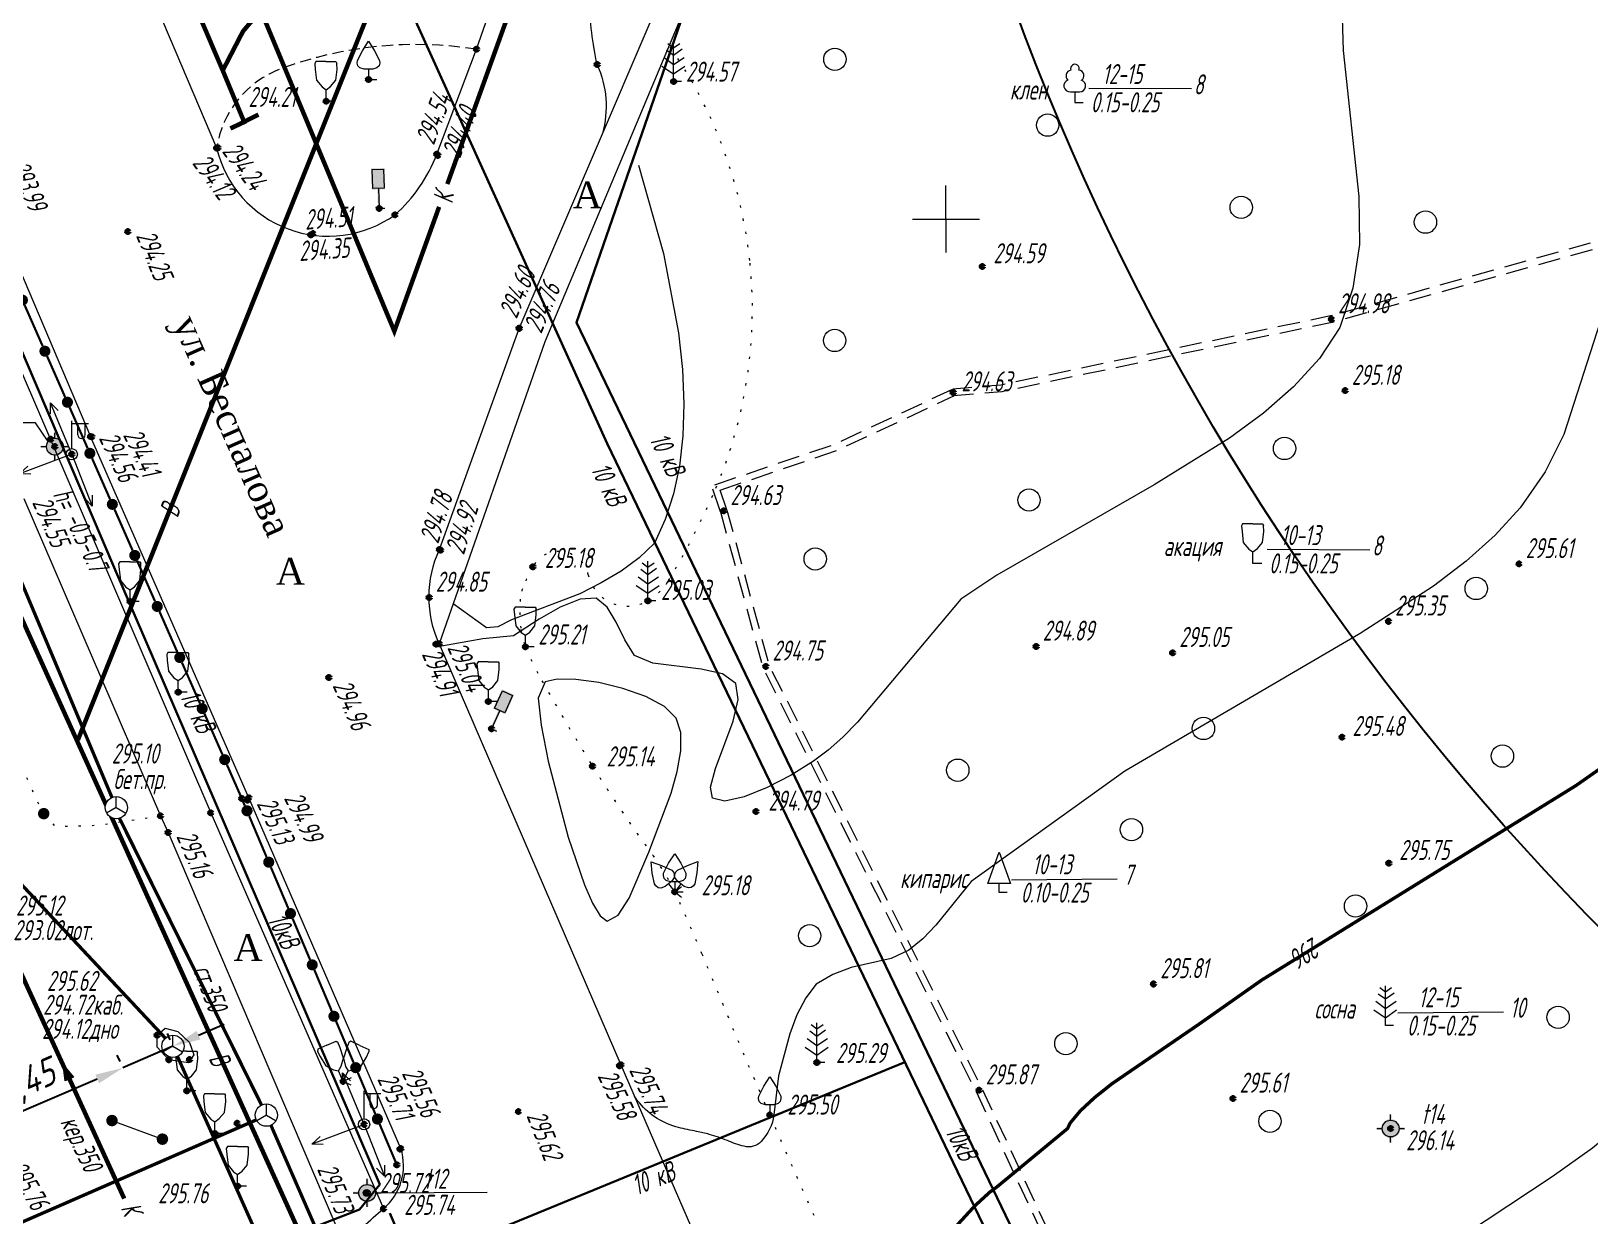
# Model space of a CAD drawing. Header units: metres. Extents: x -857 to 4713, y -766 to 4803.
# Drawn here: x 1849.8 to 1919.6, y 2088 to 2141.1 of the extents above; entities that cross this region are included whole.
import ezdxf

# ---------------------------------------------------------------- set-up
doc = ezdxf.new("R2010")
doc.units = ezdxf.units.M
doc.set_wipeout_variables(frame=1)
for name, pattern in [('71100000a', [1, 0, -1]), ('COMMUN', [6, 5, -1]), ('DASHED', [0.75, 0.5, -0.25]), ('DASHEDX2', [1.5, 1, -0.5])]:
    doc.linetypes.add(name, pattern=pattern)
for name, color, linetype, lineweight, transparency in [('31252100', 7, 'Continuous', 18, 0.65), ('51361960', 7, 'Continuous', 18, 0.65), ('51472300', 7, 'Continuous', 18, 0.65), ('71100000', 7, 'Continuous', 18, 0.65), ('71133100', 7, 'Continuous', 18, 0.65), ('71133200', 7, 'Continuous', 18, 0.65), ('71133300', 7, 'Continuous', 18, 0.65), ('71133600', 7, 'Continuous', 18, 0.65), ('71133800', 7, 'Continuous', 18, 0.65), ('82211000', 7, 'Continuous', 18, 0.65), ('Commun', 7, 'Continuous', 18, 0.65), ('CONTOURS-LABEL', 7, 'Continuous', 18, 0.65), ('ELE_SKLAD', 7, 'Continuous', 18, 0.65), ('GEO_POINTS', 7, 'Continuous', 18, 0.65), ('Grid', 7, 'Continuous', 18, 0.65), ('Otm', 7, 'Continuous', 18, 0.65), ('R_Поверхность5_CNT-MAJ', 7, 'Continuous', 18, 0.65), ('R_Поверхность5_CNT-MIN', 7, 'Continuous', 18, 0.65), ('Sit', 7, 'Continuous', 18, 0.65), ('Text', 7, 'Continuous', 18, 0.65), ('Text_com', 7, 'Continuous', 18, 0.65), ('Us_znak', 7, 'Continuous', 18, 0.65), ('Us_znak_fon', 7, 'Continuous', 18, 0.65)]:
    doc.layers.add(name, color=color, linetype=linetype, lineweight=lineweight, transparency=transparency)
doc.styles.add('eskd', font='ESKD1.shx', dxfattribs={"width": 1.2, "oblique": 15})
doc.styles.get("Standard").update_dxf_attribs({"font": 'GOST_0.TTF', "oblique": 15})
doc.styles.add('style1', font='times.ttf', dxfattribs={"height": 1})
doc.linetypes.add('KABELww_500', pattern='A,0.0001,-0.4,[131,ltypeshp.shx,S=0.4,R=90,X=0.4,Y=-0.4],0.2,[131,ltypeshp.shx,S=0.2,R=90,X=0.4,Y=-0.2],3.6,[131,ltypeshp.shx,S=0.2,R=-90,X=-0.4,Y=0.2],0.2,[131,ltypeshp.shx,S=0.4,R=-90,X=-0.4,Y=0.4],-0.8,4,-0.4', length=9.6001)
doc.linetypes.add('ПОДЗ_ЛИНИИ_СВЯЗИ', pattern='A,4.8,-0.2,[133,ltypeshp.shx,S=0.2,R=0,X=-0.2,Y=0],-0.2,4.8,-2', length=12)
doc.dimstyles.new('ISO-25', dxfattribs={"dimtxt": 2.5, "dimasz": 2.5, "dimexe": 1.25, "dimexo": 0.625, "dimtad": 1, "dimtxsty": 'Standard', "dimcen": 2.5, "dimadec": 0, "dimazin": 0, "dimtfac": 1, "dimtmove": 0, "dimatfit": 3, "dimfxl": 1, "dimarcsym": 0})

# ---------------------------------------------------------------- blocks, each defined once
blk = doc.blocks.new('71133200')
for p, q in [((-0.924145, 3.560442), (-1.024145, 3.360442)), ((-1.024145, 3.360442), (-0.977382, 2.864397)), ((-0.977382, 2.864397), (-0.861899, 1.88241)), ((-0.024145, 3.560442), (-0.924145, 3.560442)), ((-0.024145, 3.560442), (0.875855, 3.560442)), ((0.861899, 1.88241), (0.975974, 2.864397)), ((0.875855, 3.560442), (0.958164, 3.395824)), ((0.975974, 2.864397), (0.958164, 3.395824)), ((-0.861899, 1.88241), (-0.374616, 1.28565)), ((0.401375, 1.321765), (0.861899, 1.88241)), ((-0.374616, 1.28565), (0, 1.039723)), ((0, 1.039723), (0.401375, 1.321765)), ((0, 0), (0, 1.039723)), ((0.8, 0), (0, 0))]:
    blk.add_line(p, q)
at = {"style": 'eskd', "oblique": 14.99997778}
blk.add_attdef('Z', (1.873004, -0.239356), '', height=2, dxfattribs=at)
blk = doc.blocks.new('51472300')
for p, q in [((0, 0.5), (0, 3)), ((0, 2.75), (1.5, 2.75)), ((0.54, 1.74), (0.54, 2.75)), ((1.2, 1.74), (1.2, 2.75))]:
    blk.add_line(p, q)
at = {"color": 7}
for radius in [0.5, 0.05]:
    blk.add_circle((0, 0), radius, dxfattribs=at)
blk.add_arc((0.87, 1.75), 0.331, 182.1567, 357.8433)
at = {"oblique": 15}
blk.add_attdef('Z', (1.02, -1.37), '', height=2, dxfattribs=at)
blk = doc.blocks.new('71133300')
for p, q in [((0, 0.91), (0, 0)), ((0, 0), (0.76, 0))]:
    blk.add_line(p, q)
blk.add_lwpolyline([(0, 0.91), (-0.38, 0.91), (-0.76, 1.03), (-0.95, 1.21), (-1.01, 1.47), (-0.99, 1.69), (-0.54, 2.57), (0, 3.42), (0.54, 2.57), (0.99, 1.69), (1.01, 1.47), (0.95, 1.21), (0.76, 1.03), (0.39, 0.91)], close=True)
at = {"style": 'eskd', "oblique": 15}
blk.add_attdef('Z', (1.77, -0.69), '', height=2, dxfattribs=at)
blk = doc.blocks.new('71133600')
for p, q in [((-0.52, 3.39), (0, 3.02)), ((0, 3.02), (0.55, 3.39)), ((-0.86, 2.16), (0, 1.51)), ((0, 1.51), (0.96, 2.16))]:
    blk.add_line(p, q)
for points in [[(-0.64, 2.84), (0, 2.37), (0, 2.37), (0.78, 2.93)], [(0.71, 0), (0, 0), (0, 3.55)], [(-1.05, 1.38), (0, 0.67), (1, 1.38)]]:
    blk.add_lwpolyline(points)
at = {"style": 'eskd', "oblique": 15}
blk.add_attdef('Z', (2.03, -0.19), '', height=2, dxfattribs=at)
blk = doc.blocks.new('*U245')
at = {"layer": '82211000', "linetype": 'Continuous', "ltscale": 0.5}
for points in [[(5192401.539, 4968912.652, 1), (5192401.737, 4968912.193, 1)], [(5192402.527, 4968910.355, 1), (5192402.725, 4968909.896, 1)], [(5192403.515, 4968908.059, 1), (5192403.713, 4968907.6, 1)], [(5192404.503, 4968905.762, 1), (5192404.701, 4968905.303, 1)], [(5192405.491, 4968903.466, 1), (5192405.689, 4968903.007, 1)], [(5192406.486, 4968901.173, 1), (5192406.688, 4968900.715, 1)], [(5192407.494, 4968898.885, 1), (5192407.695, 4968898.427, 1)], [(5192408.501, 4968896.597, 1), (5192408.703, 4968896.139, 1)], [(5192409.509, 4968894.309, 1), (5192409.71, 4968893.851, 1)], [(5192410.516, 4968892.021, 1), (5192410.718, 4968891.563, 1)], [(5192411.524, 4968889.732, 1), (5192411.725, 4968889.275, 1)], [(5192412.531, 4968887.444, 1), (5192412.733, 4968886.987, 1)], [(5192413.538, 4968885.156, 1), (5192413.74, 4968884.699, 1)], [(5192414.546, 4968882.868, 1), (5192414.747, 4968882.411, 1)], [(5192415.553, 4968880.58, 1), (5192415.755, 4968880.123, 1)], [(5192416.561, 4968878.292, 1), (5192416.762, 4968877.835, 1)], [(5192417.568, 4968876.004, 1), (5192417.77, 4968875.547, 1)], [(5192418.571, 4968873.714, 1), (5192418.766, 4968873.254, 1)], [(5192419.546, 4968871.412, 1), (5192419.741, 4968870.952, 1)], [(5192420.521, 4968869.11, 1), (5192420.716, 4968868.65, 1)], [(5192421.496, 4968866.808, 1), (5192421.691, 4968866.348, 1)], [(5192422.47, 4968864.506, 1), (5192422.665, 4968864.045, 1)], [(5192423.445, 4968862.204, 1), (5192423.64, 4968861.743, 1)], [(5192424.42, 4968859.902, 1), (5192424.615, 4968859.441, 1)]]:
    blk.add_hatch(color=256, dxfattribs=at).paths.add_polyline_path(points, flags=0)
at = {"layer": '82211000', "linetype": 'Continuous', "ltscale": 0.5, "flags": 128}
blk.add_lwpolyline([(5192401.144, 4968913.57, 0.1, 0.1, 0), (5192401.539, 4968912.652, 0, 0, 0)], format="xyseb", dxfattribs=at)
at = {"layer": '82211000', "linetype": 'Continuous', "ltscale": 0.5, "const_width": 0.1}
for points in [[(5192401.737, 4968912.193), (5192402.527, 4968910.355)], [(5192402.725, 4968909.896), (5192403.515, 4968908.059)], [(5192403.713, 4968907.6), (5192404.503, 4968905.762)], [(5192404.701, 4968905.303), (5192405.491, 4968903.466)], [(5192406.688, 4968900.715), (5192407.494, 4968898.885)], [(5192407.695, 4968898.427), (5192408.501, 4968896.597)], [(5192408.703, 4968896.139), (5192409.509, 4968894.309)], [(5192409.71, 4968893.851), (5192410.516, 4968892.021)], [(5192410.718, 4968891.563), (5192411.524, 4968889.732)], [(5192411.725, 4968889.275), (5192412.531, 4968887.444)], [(5192412.733, 4968886.987), (5192413.538, 4968885.156)], [(5192413.74, 4968884.699), (5192414.546, 4968882.868)], [(5192414.747, 4968882.411), (5192415.553, 4968880.58)], [(5192415.755, 4968880.123), (5192416.561, 4968878.292)], [(5192416.762, 4968877.835), (5192417.568, 4968876.004)], [(5192418.766, 4968873.254), (5192419.546, 4968871.412)], [(5192419.741, 4968870.952), (5192420.521, 4968869.11)], [(5192420.716, 4968868.65), (5192421.496, 4968866.808)], [(5192421.691, 4968866.348), (5192422.47, 4968864.506)], [(5192422.665, 4968864.045), (5192423.445, 4968862.204)], [(5192423.64, 4968861.743), (5192424.42, 4968859.902)]]:
    blk.add_lwpolyline(points, dxfattribs=at)
at = {"layer": '82211000', "linetype": 'Continuous', "ltscale": 0.5}
for points in [[(5192405.689, 4968903.007, 0.1, 0.1, 0), (5192406.121, 4968902.002, 0.1, 0.1, 0), (5192406.486, 4968901.173, 0, 0, 0)], [(5192417.77, 4968875.547, 0.1, 0.1, 0), (5192418.436, 4968874.033, 0.1, 0.1, 0), (5192418.571, 4968873.714, 0, 0, 0)]]:
    blk.add_lwpolyline(points, format="xyseb", dxfattribs=at)
at = {"layer": '82211000', "ltscale": 0.5, "const_width": 0.1}
blk.add_lwpolyline([(5192424.615, 4968859.441), (5192425.388, 4968857.617)], dxfattribs=at)
blk = doc.blocks.new('31252100a')
blk.add_circle((0, 0), 1)
blk = doc.blocks.new('51361960a')
at = {"style": 'eskd', "oblique": 15}
for tag, p in [('Z', (1.72, 1.4)), ('Z1', (1.72, -1)), ('Z2', (1.72, -3.4))]:
    blk.add_attdef(tag, p, '', height=2, dxfattribs=at)
at = {"color": 7}
blk.add_wipeout([(-0.1, 1), (-0.29, 0.96), (-0.47, 0.89), (-0.64, 0.78), (-0.78, 0.64), (-0.89, 0.47), (-0.96, 0.29), (-1, 0.1), (-1, -0.1), (-0.96, -0.29), (-0.89, -0.47), (-0.78, -0.64), (-0.64, -0.78), (-0.47, -0.89), (-0.29, -0.96), (-0.1, -1), (0.1, -1), (0.29, -0.96), (0.47, -0.89), (0.64, -0.78), (0.78, -0.64), (0.89, -0.47), (0.96, -0.29), (1, -0.1), (1, 0.1), (0.96, 0.29), (0.89, 0.47), (0.78, 0.64), (0.64, 0.78), (0.47, 0.89), (0.29, 0.96), (0.1, 1)], dxfattribs=at)
blk.add_wipeout([(-0.1, 1), (-0.29, 0.96), (-0.47, 0.89), (-0.64, 0.78), (-0.78, 0.64), (-0.89, 0.47), (-0.96, 0.29), (-1, 0.1), (-1, -0.1), (-0.96, -0.29), (-0.89, -0.47), (-0.78, -0.64), (-0.64, -0.78), (-0.47, -0.89), (-0.29, -0.96), (-0.1, -1), (0.1, -1), (0.29, -0.96), (0.47, -0.89), (0.64, -0.78), (0.78, -0.64), (0.89, -0.47), (0.96, -0.29), (1, -0.1), (1, 0.1), (0.96, 0.29), (0.89, 0.47), (0.78, 0.64), (0.64, 0.78), (0.47, 0.89), (0.29, 0.96), (0.1, 1)], dxfattribs=at)
for q in [(-0.87, -0.5), (0, 1), (0.87, -0.5)]:
    blk.add_line((0, 0), q)
blk.add_circle((0, 0), 1)
blk = doc.blocks.new('GRID')
at = {"layer": 'Grid', "color": 104}
blk.add_line((-1.5, 0), (1.5, 0), dxfattribs=at)
for points in [[(0, 0), (0, 1.5)], [(0, 0), (0, -1.5)]]:
    blk.add_lwpolyline(points, dxfattribs=at)
blk = doc.blocks.new('71133800')
blk.add_lwpolyline([(0.71, 0), (0, 0), (0, 0.8), (-1.03, 0.8), (0, 3.61), (1.01, 0.8), (-0.03, 0.8)])
at = {"style": 'eskd', "oblique": 15}
blk.add_attdef('Z', (1.57, -0.8), '', height=2, dxfattribs=at)
blk = doc.blocks.new('71133100')
for p, q in [((-0.39, 0.96), (0.43, 0.96)), ((0, 0.96), (0, 0)), ((0, 0), (0.75, 0))]:
    blk.add_line(p, q)
for centre, radius, start, end in [((-0.26, 2.38), 0.52, 101.09, 227.21), ((0.01, 3.04), 0.39, 339.52, 198.62), ((0.33, 2.4), 0.5, 301.87, 85.62), ((-0.44, 1.5), 0.538, 107.1058, 275.2306), ((0.46, 1.48), 0.52, 267.04, 76.7)]:
    blk.add_arc(centre, radius, start, end)
at = {"style": 'eskd', "oblique": 15}
blk.add_attdef('Z', (1.7, -0.17), '', height=2, dxfattribs=at)
blk = doc.blocks.new('KOVER')
at = {"layer": 'Us_znak', "lineweight": -2}
blk.add_hatch(color=0, dxfattribs=at).paths.add_polyline_path([(-0.21, 0, 1), (0.21, 0, 1)])
at = {"layer": 'Us_znak_fon', "true_color": 0xffffff}
blk.add_hatch(color=7, dxfattribs=at).paths.add_polyline_path([(-0.26, 0, 1), (0.26, 0, 1)])
at = {"layer": 'Us_znak', "color": 0, "lineweight": -2}
blk.add_circle((0, 0), 0.21, dxfattribs=at)
blk = doc.blocks.new('NAPR')
at = {"layer": 'Us_znak', "color": 0, "linetype": 'Continuous', "lineweight": -2}
for p in [(-0.191, 2.038), (0.189, 2.037)]:
    blk.add_line(p, (0, 2.5), dxfattribs=at)
blk.add_lwpolyline([(0, 0), (0, 2.5)], dxfattribs=at)
blk = doc.blocks.new('ZNAK')
at = {"layer": 'Us_znak_fon', "true_color": 0xffffff}
blk.add_hatch(color=7, dxfattribs=at).paths.add_polyline_path([(0.3, 1.8), (-0.3, 1.8), (-0.3, 0.85), (-0.05, 0.85), (-0.05, -0.05), (0.25, -0.05), (0.25, 0.05), (0.05, 0.05), (0.05, 0.85), (0.3, 0.85)])
at = {"layer": 'Us_znak', "color": 0, "linetype": 'Continuous', "lineweight": -2, "ltscale": 10}
blk.add_lwpolyline([(-0.25, 1.75), (0.25, 1.75), (0.25, 0.9), (-0.25, 0.9)], close=True, dxfattribs=at)
at = {"layer": 'Us_znak', "linetype": 'DASHEDX2', "ltscale": 10}
blk.add_lwpolyline([(0, 0.9), (0, 0), (0.25, 0)], dxfattribs=at)
blk = doc.blocks.new('POINT')
at = {"layer": 'Us_znak', "linetype": 'Continuous', "lineweight": -2}
h = blk.add_hatch(color=0, dxfattribs=at)
edge = h.paths.add_edge_path()
edge.add_arc((0, 0), 0.05, 0, 360)
at = {"layer": 'Us_znak_fon', "linetype": 'Continuous', "true_color": 0xffffff}
blk.add_hatch(color=7, dxfattribs=at).paths.add_polyline_path([(-0.422, 0.05, -0.346708), (-0.05, 0.422), (-0.05, 0.625), (0.05, 0.625), (0.05, 0.422, -0.346708), (0.422, 0.05), (0.625, 0.05), (0.625, -0.05), (0.422, -0.05, -0.346708), (0.05, -0.422), (0.05, -0.625), (-0.05, -0.625), (-0.05, -0.422, -0.346708), (-0.422, -0.05), (-0.625, -0.05), (-0.625, 0.05)])
at = {"layer": 'Us_znak', "color": 0, "linetype": 'Continuous', "lineweight": -2}
for p, q in [((-0.625, 0), (-0.375, 0)), ((0, 0.375), (0, 0.625)), ((0.375, 0), (0.625, 0)), ((0, -0.625), (0, -0.375))]:
    blk.add_line(p, q, dxfattribs=at)
for radius in [0.375, 0.05]:
    blk.add_circle((0, 0), radius, dxfattribs=at)
blk = doc.blocks.new('A$C52264BE2')
at = {"layer": 'Sit'}
h = blk.add_hatch(color=32, dxfattribs=at)
h.dxf.hatch_style = 1
h.paths.add_polyline_path([(0, 0.374), (0.714, 0.443), (0.15, 0)])
at = {"layer": 'Sit', "color": 32, "elevation": 285.308}
blk.add_lwpolyline([(0, 0.374), (0.714, 0.443), (0.15, 0), (0, 0.374)], dxfattribs=at)
blk = doc.blocks.new('*D333')
at = {"color": 0, "lineweight": -2, "transparency": 16777216}
for p, q in [((1857.273, 2096.067), (1858.421, 2096.563)), ((1856.126, 2095.571), (1853.88, 2094.6)), ((1856.002, 2095.858), (1855.878, 2096.145)), ((1853.756, 2094.887), (1853.632, 2095.174)), ((1852.733, 2094.104), (1848.492, 2092.271))]:
    blk.add_line(p, q, dxfattribs=at)
at = {"color": 0, "transparency": 16777216}
for points in [[(1857.191, 2096.259), (1857.356, 2095.876), (1856.126, 2095.571)], [(1852.65, 2094.296), (1852.816, 2093.913), (1853.88, 2094.6)]]:
    blk.add_solid(points, dxfattribs=at)
at = {"layer": 'Defpoints', "color": 0, "transparency": 16777216}
for p in [(1856.126, 2095.571, 290.481), (1853.88, 2094.6), (1853.88, 2094.6)]:
    blk.add_point(p, dxfattribs=at)
at = {"color": 0, "transparency": 16777216, "insert": (1849.63, 2093.886), "char_height": 1.25, "attachment_point": 5, "rotation": 23.37923}
blk.add_mtext('2,45', dxfattribs=at)

msp = doc.modelspace()

# ---------------------------------------------------------------- linework, layer by layer
at = {"color": 192, "linetype": 'ПОДЗ_ЛИНИИ_СВЯЗИ', "lineweight": 60, "ltscale": 0.4, "const_width": 0.15, "flags": 128}
for points, elevation in [([(1800.191, 2207.842), (1840.928, 2111.803), (1856.126, 2095.571), (1872.754, 2058.324)], 290.481), ([(1824.205, 2176.194), (1853.39, 2106.725)], 290.074), ([(1860.098, 2092.938), (1853.732, 2105.784)], 295.619), ([(1859.863, 2092.271), (1822.778, 2076.095)], 295.619), ([(1860.519, 2092.03), (1908.639, 1981.741)], 295.619)]:
    msp.add_lwpolyline(points, dxfattribs=dict(at, elevation=elevation))
at = {"layer": '71100000', "linetype": '71100000a', "ltscale": 0.5}
msp.add_lwpolyline([(1890.812, 2072.66, -0.025435), (1889.048, 2076.47, -0.033015), (1888.04, 2079.545, -0.010565), (1887.525, 2081.749, 0.041009), (1887.358, 2082.308, 0.014385), (1886.181, 2085.083, -0.005343), (1882.879, 2092.492, -0.005186), (1879.84, 2099.716, 0.013408), (1878.619, 2102.491, 0.048157), (1877.637, 2104.138, -0.019154), (1874.939, 2108.119, -0.011167), (1872.67, 2111.949, -0.029325), (1871.926, 2113.473, -0.071855), (1871.727, 2114.244, -0.041893), (1871.694, 2115.603, -0.078018), (1871.794, 2116.065, -0.033707), (1872.256, 2117.052, -0.688426), (1874.744, 2116.7, 0.504722), (1877.417, 2115.534, 0.126735), (1878.348, 2116.447, 0.034981), (1880.468, 2120.589, 0.128452), (1881.984, 2130.788, 0.127487), (1878.311, 2140.504)], format="xyb", dxfattribs=at)
at = {"layer": '71100000', "linetype": '71100000a', "ltscale": 0.5, "elevation": 294.548, "flags": 128}
msp.add_lwpolyline([(1855.567, 2105.887), (1852.808, 2105.463), (1850.87, 2105.412), (1850.295, 2106.026), (1848.774, 2109.331), (1847.961, 2109.852), (1845.788, 2109.81), (1843.102, 2109.729), (1840.601, 2108.391), (1833.683, 2105.856), (1832.933, 2105.568), (1831.305, 2105.085), (1830.046, 2105.291), (1829.209, 2106.429), (1828.248, 2108.162), (1828.105, 2109.346)], dxfattribs=at)
at = {"layer": 'Commun', "color": 1, "linetype": 'KABELww_500', "lineweight": 30, "flags": 128}
for points in [[(1754.518, 2345.67), (1759.465, 2333.845), (1767.312, 2315.667), (1778.051, 2290.959), (1796.038, 2248.672), (1799.985, 2239.65), (1806.538, 2224.711), (1825.247, 2182.366), (1839.593, 2149.556), (1853.497, 2117.028), (1865.402, 2089.373), (1865.402, 2089.373)], [(1865.402, 2089.373), (1864.485, 2088.255), (1825.633, 2073.149)]]:
    msp.add_lwpolyline(points, dxfattribs=at)
at = {"layer": 'Commun', "color": 4, "linetype": 'COMMUN', "ltscale": 0.7, "const_width": 0.2, "flags": 128}
msp.add_lwpolyline([(1893.493, 2183.69), (1885.977, 2182.036), (1876.849, 2161.782), (1859.267, 2141.055), (1858.358, 2139.3), (1845.272, 2169.941), (1825.789, 2214.873), (1813.516, 2244.405)], dxfattribs=at)
at = {"layer": 'Commun', "color": 1, "linetype": 'KABELww_500', "lineweight": 30, "flags": 128}
for points, elevation in [([(1823.243, 2243.929), (1855.866, 2166.081), (1875.595, 2122.577), (1937.084, 1994.846)], 289.986), ([(1911.599, 2187.963), (1910.82, 2191.881), (1900.057, 2189.589), (1901.548, 2182.887), (1892.621, 2181.167), (1874.222, 2128), (1938.021, 1995.278)], 289.986), ([(1888.938, 2094.859), (1827.863, 2069.78)], 294.626), ([(1865.856, 2088.093), (1911.102, 1982.875)], 289.986)]:
    msp.add_lwpolyline(points, dxfattribs=dict(at, elevation=elevation))
at = {"layer": 'Commun', "color": 32, "linetype": 'COMMUN', "ltscale": 0.7, "const_width": 0.2, "elevation": 289.283, "flags": 128}
for points in [[(1868.427, 2134.21), (1876.314, 2156.1)], [(1859.436, 2143.498), (1866.051, 2127.615), (1868.059, 2133.188)]]:
    msp.add_lwpolyline(points, dxfattribs=at)
at = {"layer": 'Commun', "color": 106, "linetype": 'COMMUN', "ltscale": 0.7, "const_width": 0.2, "flags": 128}
for points, elevation in [([(1851.867, 2109.304), (1864.79, 2141.618)], 285.381), ([(1848.56, 2116.481), (1862.209, 2086.32)], 288.015)]:
    msp.add_lwpolyline(points, dxfattribs=dict(at, elevation=elevation))
at = {"layer": 'Commun', "color": 32, "linetype": 'COMMUN', "ltscale": 0.7, "const_width": 0.2, "flags": 128}
msp.add_lwpolyline([(1831.555, 2140.015), (1848.401, 2100.85), (1853.942, 2088.744)], dxfattribs=at)
at = {"layer": 'Defpoints', "ltscale": 100}
msp.add_circle((2001.754, 2181.724, -290078.677), 114.911, dxfattribs=at)
at = {"layer": 'GEO_POINTS', "color": 1, "elevation": 295.718}
msp.add_lwpolyline([(1864.811, 2088.997), (1864.811, 2088.997)], dxfattribs=at)
at = {"layer": 'GEO_POINTS', "lineweight": 60}
for centre in [(1869.735, 2140.252, 294.293), (1875.141, 2139.563, 294.402), (1864.89, 2138.897, 293.264), (1878.571, 2138.807, 294.569), (1862.996, 2137.918, 294.207), (1858.086, 2135.826, 294.116), (1858.14, 2135.837, 294.241), (1867.954, 2135.545, 294.537), (1868.006, 2135.495, 294.396), (1865.369, 2133.12, 294.501), (1866.081, 2132.835, 294.41), (1854.106, 2132.077, 294.248), (1862.305, 2131.931, 294.346), (1862.407, 2131.988, 294.515), (1892.41, 2130.511, 294.591), (1871.645, 2127.744, 294.763), (1871.648, 2127.757, 294.604), (1908.058, 2128.157, 294.976), (1891.104, 2124.865, 294.634), (1908.673, 2124.952, 295.178), (1850.645, 2122.782, 294.467), (1852.433, 2122.892, 294.557), (1852.493, 2122.888, 294.407), (1850.833, 2122.442, 294.559), (1851.592, 2122.104, 294.489), (1880.816, 2119.563, 294.626), (1868.071, 2117.837, 294.783), (1868.12, 2117.807, 294.922), (1916.471, 2117.185, 295.61), (1872.256, 2117.052, 295.175), (1854.205, 2115.506, 294.879), (1867.612, 2115.682, 294.85), (1877.417, 2115.534, 295.032), (1910.617, 2114.614, 295.35), (1867.917, 2113.596, 294.909), (1868.057, 2113.604, 295.041), (1871.926, 2113.473, 295.208), (1894.82, 2113.489, 294.886), (1900.942, 2113.206, 295.05), (1882.707, 2112.596, 294.749), (1863.113, 2112.096, 294.964), (1856.359, 2111.442, 295.102), (1870.265, 2111.023, 295.768), (1870.402, 2109.803, 295.146), (1908.536, 2109.428, 295.478), (1874.939, 2108.119, 295.145), (1859.213, 2106.673, 295.059), (1859.535, 2106.71, 294.992), (1850.333, 2105.995, 294.87), (1853.432, 2106.268, 295.104), (1857.818, 2106.036, 295.143), (1859.468, 2106.607, 295.133), (1882.263, 2106.088, 294.794), (1855.565, 2105.892, 295.175), (1855.91, 2105.152, 295.158), (1910.63, 2103.779, 295.749), (1878.619, 2102.491, 295.178), (1900.089, 2098.362, 295.813), (1855.421, 2096.069, 295.496), (1856.126, 2095.571, 295.619), (1855.939, 2094.97, 295.517), (1856.867, 2094.972, 295.467), (1884.995, 2094.845, 295.288), (1876.143, 2094.701, 295.584), (1876.201, 2094.739, 295.738), (1856.75, 2093.578, 295.629), (1863.751, 2094, 295.682), (1892.263, 2093.603, 295.87), (1903.646, 2093.233, 295.61), (1853.393, 2092.243, 295.598), (1859.009, 2092.118, 295.753), (1864.696, 2092.073, 295.704), (1871.611, 2092.642, 295.62), (1882.879, 2092.492, 295.5), (1855.655, 2091.409, 295.601), (1858.005, 2091.667, 295.673), (1910.716, 2091.882, 296.14), (1866.303, 2090.966, 295.707), (1866.344, 2090.983, 295.558), (1866.165, 2090.257, 295.695), (1859.027, 2089.307, 295.76), (1864.834, 2088.999, 295.741), (1865.561, 2088.294, 295.662)]:
    msp.add_circle(centre, 0.06, dxfattribs=at)
at = {"layer": 'GEO_POINTS', "color": 1}
msp.add_circle((1864.811, 2088.997, 295.718), 0.15, dxfattribs=at)
at = {"layer": 'R_Поверхность5_CNT-MAJ', "color": 32, "elevation": 296, "flags": 128}
msp.add_lwpolyline([(1947.058, 2164.193, 0.15, 0.15, 0), (1937.437, 2135.681, 0.15, 0.15, 0), (1934.432, 2129.296, 0.15, 0.15, 0), (1926.453, 2116.294, 0.15, 0.15, 0), (1925.635, 2113.287, 0.15, 0.15, 0), (1924.613, 2111.633, 0.15, 0.15, 0), (1923.623, 2110.638, 0.15, 0.15, 0), (1922.33, 2109.57, 0.15, 0.15, 0), (1919.023, 2107.255, 0.15, 0.15, 0), (1904.931, 2098.535, 0.15, 0.15, 0), (1902.12, 2096.559, 0.15, 0.15, 0), (1898.215, 2093.887, 0.15, 0.15, 0), (1897.436, 2093.265, 0.15, 0.15, 0), (1896.803, 2092.677, 0.15, 0.15, 0), (1896.349, 2092.132, 0.15, 0.15, 0), (1896.23, 2091.884, 0.15, 0.15, 0), (1893.068, 2089.271, 0.15, 0.15, 0), (1892.743, 2089.031, 0.15, 0.15, 0), (1892.071, 2088.417, 0.15, 0.15, 0), (1890.68, 2086.903, 0.15, 0.15, 0), (1887.15, 2082.781, 0.15, 0.15, 0), (1887.15, 2082.781, 0.15, 0.15, 0), (1887.15, 2082.781, 0, 0, 0)], format="xyseb", dxfattribs=at)
at = {"layer": 'R_Поверхность5_CNT-MIN', "color": 32, "flags": 128}
for points, elevation in [([(1942.475, 2174.898), (1921.881, 2133.552), (1918.485, 2122.993), (1917.635, 2121.308), (1916.527, 2119.704), (1915.405, 2118.477), (1914.096, 2117.309), (1912.632, 2116.19), (1909.35, 2114.064), (1898.802, 2107.907), (1891.916, 2102.959), (1890.319, 2100.992), (1889.744, 2100.391), (1889.109, 2099.872), (1888.327, 2099.511), (1886.53, 2099.104), (1885.712, 2098.781), (1884.965, 2098.357), (1884.493, 2097.745), (1884.1, 2096.986), (1883.775, 2096.122), (1883.274, 2094.254), (1883.069, 2092.492)], 295.5), ([(1951.054, 2144.613), (1948.044, 2137.594), (1942.565, 2129.945), (1933.955, 2110.796), (1933.3, 2107.419), (1931.499, 2102.947), (1931.195, 2101.156), (1930.881, 2100.427), (1930.383, 2100.05), (1929.768, 2099.793), (1929.137, 2099.444), (1928.519, 2098.88), (1926.607, 2096.744), (1919.768, 2091.008), (1917.951, 2089.719), (1913.008, 2086.443), (1912.225, 2085.815), (1911.59, 2085.208), (1911.137, 2084.626), (1910.901, 2084.073), (1910.879, 2083.216), (1911.194, 2082.404), (1911.847, 2081.639), (1912.838, 2080.92)], 296.5), ([(1908.532, 2142.13), (1908.581, 2140.193), (1909.283, 2133.652), (1909.325, 2131.507), (1909.016, 2129.549), (1908.442, 2127.775), (1907.524, 2126.398), (1906.367, 2125.125), (1905.011, 2123.938), (1903.491, 2122.82), (1900.112, 2120.732), (1893.055, 2116.683), (1891.447, 2115.604), (1886.809, 2110.098), (1886.151, 2109.427), (1885.497, 2108.837), (1884.846, 2108.344), (1883.846, 2107.724), (1882.766, 2107.164), (1881.732, 2106.747), (1880.874, 2106.56), (1880.317, 2106.688), (1880.22, 2107.184), (1880.452, 2108.025), (1881.241, 2110.141), (1881.468, 2111.112), (1881.364, 2111.822), (1880.756, 2112.264), (1879.803, 2112.476), (1877.637, 2112.746), (1876.813, 2113.076), (1876.382, 2113.784), (1875.997, 2114.573), (1875.592, 2115.256), (1875.101, 2115.649), (1874.382, 2115.602), (1873.481, 2115.254), (1872.55, 2114.714), (1871.4, 2113.967), (1870.014, 2113.833), (1867.994, 2113.468)], 295), ([(1877.004, 2135.051), (1878.116, 2131.101), (1878.792, 2127.538), (1878.966, 2125.902), (1879.031, 2124.363), (1878.986, 2122.92), (1878.833, 2121.574), (1878.57, 2120.324), (1878.198, 2119.171), (1877.717, 2118.115), (1877.028, 2117.458), (1876.217, 2116.868), (1875.318, 2116.334), (1874.365, 2115.843), (1871.304, 2114.683), (1870.695, 2114.366)], 294.5), ([(1870.695, 2114.366), (1870.176, 2114.316), (1868.684, 2115.398)], 294.5)]:
    msp.add_lwpolyline(points, dxfattribs=dict(at, elevation=elevation))
at = {"layer": 'R_Поверхность5_CNT-MIN', "color": 32, "elevation": 295.5, "flags": 128}
msp.add_lwpolyline([(1875.594, 2101.178), (1876.081, 2101.44), (1876.579, 2102.212), (1877.461, 2104.263), (1878.456, 2106.913), (1878.733, 2107.89), (1878.897, 2108.815), (1878.899, 2109.631), (1878.688, 2110.28), (1878.159, 2110.794), (1877.321, 2111.24), (1876.298, 2111.603), (1875.212, 2111.866), (1874.186, 2112.013), (1873.346, 2112.029), (1872.812, 2111.898), (1872.5, 2111.167), (1872.635, 2109.955), (1872.947, 2108.355), (1873.843, 2104.941), (1874.571, 2102.799), (1874.935, 2101.977), (1875.28, 2101.413)], close=True, dxfattribs=at)
at = {"layer": 'R_Поверхность5_CNT-MIN', "color": 32}
msp.add_lwpolyline([(1883.069, 2092.492, -0.156787), (1882.496, 2091.308, -0.271187), (1881.73, 2091.088, -0.038526), (1880.98, 2091.342, 0.035701), (1880.172, 2091.622, 0.016938), (1879.598, 2091.755, -0.012112), (1878.793, 2091.933, -0.159893), (1877.041, 2093.03, -0.017346), (1876.819, 2093.316)], format="xyb", dxfattribs=at)
at = {"layer": 'Sit', "flags": 128}
for points, elevation in [([(1853.034, 2147.721), (1858.086, 2135.826, 0.533802), (1866.081, 2132.835, 0.119515), (1867.954, 2135.545), (1869.735, 2140.252), (1874.368, 2153.469), (1876.558, 2159.366), (1877.91, 2162.906), (1882.903, 2177.153), (1884.396, 2180.894)], 293.656), ([(1875.141, 2139.563, -0.048517), (1874.797, 2142.447), (1880.659, 2158.596), (1881.866, 2162.4), (1882.843, 2165.056, -0.075331), (1885.109, 2166.979, 0.188847), (1886.372, 2168.661)], 294.402), ([(1887.997, 2166.076), (1882.502, 2150.835, -0.252015), (1880.216, 2144.808), (1872.792, 2127.145), (1868.057, 2113.604)], 294.109), ([(1871.645, 2127.744), (1871.645, 2127.744), (1879.112, 2145.202), (1879.712, 2146.717, 0.349402), (1881.235, 2150.955), (1883.619, 2157.505), (1886.755, 2166.046)], 294.85), ([(1875.141, 2139.563, -0.176222), (1875.379, 2136.473, -1.114491)], 294.402), ([(1868.057, 2113.604, -0.213698), (1868.071, 2117.837), (1871.645, 2127.744)], 294.85), ([(1863.815, 2086.621, -0.034609), (1865.561, 2088.294, 0.305332), (1866.344, 2090.983, -42.936073)], 294.548)]:
    msp.add_lwpolyline(points, format="xyb", dxfattribs=dict(at, elevation=elevation))
for points, elevation in [([(1842.095, 2147.017), (1840.504, 2146.344), (1845.907, 2133.751), (1857.818, 2106.036), (1865.561, 2088.294)], 293.5), ([(1842.095, 2147.017), (1847.346, 2134.83), (1852.433, 2122.892), (1852.433, 2122.892)], 293.5), ([(1850.539, 2122.676), (1849.969, 2123.503), (1847.183, 2123.503)], 294.559), ([(1866.344, 2090.983), (1859.535, 2106.71), (1852.433, 2122.892)], 295.558), ([(1849.447, 2120.118), (1855.565, 2105.892), (1855.91, 2105.152), (1863.815, 2086.621)], 294.548), ([(1880.674, 2119.515), (1880.326, 2120.541)], 294.626), ([(1880.958, 2119.611), (1880.658, 2120.495)], 294.626), ([(1868.057, 2113.604), (1876.201, 2094.739), (1885.666, 2072.925), (1889.487, 2064.028), (1889.487, 2064.028)], 294.85), ([(1893.721, 2103.035), (1898.452, 2103.069)], 295.5), ([(1856.81, 2094.833), (1855.939, 2094.97), (1855.421, 2095.524), (1855.421, 2096.069), (1855.773, 2096.38), (1856.35, 2096.234), (1856.865, 2095.736), (1857.063, 2095.193), (1856.81, 2094.833)], 295.467), ([(1853.393, 2092.243), (1855.655, 2091.409)], 295.598), ([(1865.459, 2088.999), (1870.208, 2089.034)], 295.741)]:
    msp.add_lwpolyline(points, dxfattribs=dict(at, elevation=elevation))
at = {"layer": 'Sit', "linetype": 'DASHED', "elevation": 293.656, "flags": 128}
msp.add_lwpolyline([(1869.735, 2140.252, 0.127421), (1860.994, 2139.386, 0.273402), (1858.086, 2135.826, -3.718006)], format="xyb", dxfattribs=at)
at = {"layer": 'Sit', "color": 4, "linetype": 'COMMUN', "ltscale": 0.7, "const_width": 0.2, "elevation": 287.906, "flags": 128}
msp.add_lwpolyline([(1859.964, 2137.321), (1858.704, 2136.7), (1859.321, 2136.99), (1858.358, 2139.3)], dxfattribs=at)
at = {"layer": 'Sit', "flags": 128}
for points in [[(1897.182, 2138.505), (1901.79, 2138.49)], [(1905.175, 2117.841), (1909.782, 2117.825)], [(1911.037, 2097.076), (1915.767, 2097.109)]]:
    msp.add_lwpolyline(points, dxfattribs=at)
at = {"layer": 'Sit', "linetype": 'DASHEDX2', "flags": 128}
for points, elevation in [([(1922.554, 2132.362), (1908.023, 2128.303), (1893.239, 2125.201), (1891.091, 2125.014)], 295.548), ([(1922.635, 2132.073), (1908.094, 2128.012), (1893.283, 2124.904), (1891.117, 2124.715)], 295.548), ([(1880.419, 2120.731), (1885.761, 2122.544), (1891.041, 2125.001)], 294.626), ([(1880.658, 2120.495), (1885.873, 2122.265), (1891.167, 2124.729)], 294.626), ([(1880.671, 2119.524), (1882.566, 2112.542), (1892.128, 2093.538), (1899.292, 2078.133), (1902.857, 2069.872)], 294.626), ([(1880.961, 2119.602), (1882.848, 2112.65), (1892.398, 2093.668), (1899.566, 2078.256), (1903.133, 2069.991)], 294.626)]:
    msp.add_lwpolyline(points, dxfattribs=dict(at, elevation=elevation))

# ---------------------------------------------------------------- block references
at = {"layer": '31252100', "color": 7, "xscale": 0.5, "yscale": 0.5, "zscale": 0.5}
for p in [(1885.799, 2139.8), (1895.339, 2136.851), (1904.017, 2133.165), (1912.275, 2132.505), (1885.793, 2127.202), (1905.959, 2122.363), (1894.503, 2120.051), (1884.92, 2117.409), (1914.55, 2116.088), (1902.324, 2109.813), (1915.727, 2108.576), (1891.309, 2107.942), (1899.097, 2105.279), (1909.142, 2101.856), (1884.669, 2100.527), (1918.222, 2096.869), (1896.155, 2095.69), (1905.304, 2092.209)]:
    msp.add_blockref('31252100a', p, dxfattribs=at)
at = {"layer": '51472300', "color": 7, "xscale": 0.5, "yscale": 0.5, "zscale": 0.5}
for p in [(1851.592, 2122.104, 294.489), (1864.696, 2092.073, 295.704)]:
    msp.add_blockref('51472300', p, dxfattribs=at)
at = {"layer": '71133100', "color": 7, "xscale": 0.5, "yscale": 0.5, "zscale": 0.5}
msp.add_blockref('71133100', (1896.554, 2137.866, -0.161), dxfattribs=at)
at = {"layer": '71133200', "color": 7, "xscale": 0.5, "yscale": 0.5, "zscale": 0.5}
for p in [(1862.996, 2137.918, 294.207), (1904.542, 2117.21), (1854.205, 2115.506, 294.879), (1871.926, 2113.473, 295.208), (1856.359, 2111.442, 295.102), (1870.265, 2111.023, 295.768), (1856.75, 2093.578, 295.629), (1858.005, 2091.667, 295.673), (1859.027, 2089.307, 295.76)]:
    msp.add_blockref('71133200', p, dxfattribs=at)
for rotation in [23.56173167746967, 334.5722066678987]:
    msp.add_blockref('71133200', (1863.751, 2094, 295.682), dxfattribs=dict(at, rotation=rotation))
at = {"layer": '71133300', "color": 7, "xscale": 0.5, "yscale": 0.5, "zscale": 0.5}
for p in [(1864.89, 2138.897, 293.264), (1878.619, 2102.491, 295.178), (1882.879, 2092.492, 295.5)]:
    msp.add_blockref('71133300', p, dxfattribs=at)
for rotation in [38.26990210757506, 322.382427364061]:
    msp.add_blockref('71133300', (1878.619, 2102.491, 295.178), dxfattribs=dict(at, rotation=rotation))
at = {"layer": '71133600', "color": 7, "xscale": 0.5, "yscale": 0.5, "zscale": 0.5}
for p in [(1878.571, 2138.807, 294.569), (1877.417, 2115.534, 295.032), (1910.483, 2096.508), (1884.995, 2094.845, 295.288)]:
    msp.add_blockref('71133600', p, dxfattribs=at)
at = {"layer": '71133800', "color": 7, "xscale": 0.5, "yscale": 0.5, "zscale": 0.5}
msp.add_blockref('71133800', (1893.168, 2102.468, 295.5), dxfattribs=at)
at = {"layer": '82211000', "color": 7}
msp.add_blockref('*U245', (-5190559.223, -4966767.36), dxfattribs=at)
at = {"layer": 'Grid', "color": 7, "linetype": 'Continuous'}
msp.add_blockref('GRID', (1890.777, 2132.64), dxfattribs=at)
at = {"layer": 'Sit', "color": 7, "linetype": 'Continuous'}
for name, p, rotation in [('ZNAK', (1865.369, 2133.12, 294.501), 1.88529729028304), ('NAPR', (1851.592, 2122.104, 294.489), 22.63254919406308), ('ZNAK', (1870.402, 2109.803, 295.146), 335.4812721317538), ('NAPR', (1864.696, 2092.073, 295.704), 22.63254919406308)]:
    msp.add_blockref(name, p, dxfattribs=dict(at, rotation=rotation))
for name, p in [('POINT', (1850.833, 2122.442, 294.559)), ('KOVER', (1850.333, 2105.995, 294.87)), ('KOVER', (1853.393, 2092.243, 295.598)), ('POINT', (1910.716, 2091.882, 296.14)), ('KOVER', (1855.655, 2091.409, 295.601)), ('POINT', (1864.834, 2088.999, 295.741))]:
    msp.add_blockref(name, p, dxfattribs=at)
at = {"layer": 'Sit', "color": 7, "linetype": 'Continuous', "xscale": -1}
for p, rotation in [((1851.592, 2122.104, 294.489), 110.7543291791047), ((1851.592, 2122.104, 294.489), 201.3055858978623), ((1864.696, 2092.073, 295.704), 110.7543291791047), ((1864.696, 2092.073, 295.704), 201.3055858978623)]:
    msp.add_blockref('NAPR', p, dxfattribs=dict(at, rotation=rotation))
at = {"layer": 'Sit', "color": 7, "rotation": 91.91052808722874}
msp.add_blockref('A$C52264BE2', (1851.673, 2094.041, -285.308), dxfattribs=at)

# ---------------------------------------------------------------- texts
at = {"layer": 'CONTOURS-LABEL', "color": 32, "oblique": 13, "width": 0.8}
msp.add_text('296', height=0.9, rotation=211.74789, dxfattribs=at).set_placement((1907.247, 2100.49, 296))
at = {"layer": 'ELE_SKLAD', "oblique": 13, "width": 0.8}
for s, p in [('t14', (1912.116, 2092.09, 294.84)), ('t12', (1867.42, 2089.186, 294.441))]:
    msp.add_text(s, height=0.9, dxfattribs=at).set_placement(p)
at = {"layer": 'GEO_POINTS', "oblique": 13, "width": 0.8}
msp.add_text('295.72', height=0.9, dxfattribs=at).set_placement((1865.411, 2088.997, 295.718))
at = {"layer": 'Otm', "oblique": 13, "width": 0.8}
for s, p in [('294.57', (1879.124, 2138.8, 294.569)), ('12-15', (1897.79, 2138.692, 0.02)), ('8', (1901.894, 2138.227, 0.02)), ('294.21', (1859.514, 2137.665, 294.207)), ('клен', (1893.646, 2137.997, 0.02)), ('0.15-0.25', (1897.275, 2137.425, 0.02)), ('294.59', (1892.908, 2130.661, 294.591)), ('294.98', (1908.358, 2128.417, 294.976)), ('294.63', (1891.481, 2124.92, 294.634)), ('295.18', (1908.973, 2125.212, 295.178)), ('294.63', (1881.116, 2119.823, 294.626)), ('10-13', (1905.783, 2118.028, 0.02)), ('295.18', (1872.803, 2117.009, 295.175)), ('акация', (1900.538, 2117.539, 0.02)), ('8', (1909.887, 2117.562, 0.02)), ('295.61', (1916.771, 2117.445, 295.61)), ('0.15-0.25', (1905.268, 2116.761, 0.02)), ('294.85', (1867.912, 2115.942, 294.85)), ('295.03', (1878.008, 2115.572, 295.032)), ('295.35', (1910.917, 2114.874, 295.35)), ('295.21', (1872.507, 2113.576, 295.208)), ('294.89', (1895.12, 2113.749, 294.886)), ('294.75', (1883.007, 2112.856, 294.749)), ('295.05', (1901.242, 2113.466, 295.05)), ('295.48', (1909.009, 2109.479, 295.478)), ('295.14', (1875.568, 2108.113, 295.145)), ('294.79', (1882.82, 2106.132, 294.794)), ('295.75', (1911.1, 2103.92, 295.749)), ('10-13', (1894.648, 2103.276, 295.52)), ('295.18', (1879.826, 2102.338, 295.178)), ('кипарис', (1888.723, 2102.658, 295.52)), ('7', (1898.752, 2102.811, 295.52)), ('0.10-0.25', (1894.133, 2102.01, 295.52)), ('295.81', (1900.389, 2098.622, 295.813)), ('12-15', (1911.964, 2097.317, 0.02)), ('10', (1916.068, 2096.851, 0.02)), ('сосна', (1907.303, 2096.814, 0.02)), ('0.15-0.25', (1911.449, 2096.05, 0.02)), ('295.29', (1885.852, 2094.822, 295.288)), ('295.87', (1892.563, 2093.863, 295.87)), ('295.61', (1903.946, 2093.493, 295.61)), ('295.50', (1883.675, 2092.511, 295.5)), ('296.14', (1911.41, 2090.908, 296.14)), ('295.76', (1855.466, 2088.533, 295.76)), ('295.74', (1866.493, 2088.016, 295.741))]:
    msp.add_text(s, height=0.9, dxfattribs=at).set_placement(p)
for s, rotation, p in [('294.54', 69.26917, (1867.817, 2135.917, 294.537)), ('294.40', 69.26917, (1868.993, 2135.32, 294.396)), ('294.12', 305.99753, (1856.965, 2135.142, 294.116)), ('294.24', 305.99753, (1858.301, 2135.667, 294.241)), ('293.99', 293.07864, (1848.804, 2134.995, 293.986)), ('294.51', 4.19507, (1862.068, 2132.161, 294.515)), ('294.25', 292.19608, (1854.46, 2131.898, 294.248)), ('294.35', 4.19507, (1861.805, 2130.756, 294.346)), ('294.60', 66.77432, (1871.527, 2128.135, 294.604)), ('294.76', 66.77432, (1872.634, 2127.47, 294.763)), ('294.56', 295.01415, (1852.79, 2122.828, 294.557)), ('294.41', 295.01415, (1853.875, 2122.969, 294.407)), ('294.55', 293.27302, (1849.804, 2119.945, 294.548)), ('294.78', 72.66579, (1868.016, 2118.056, 294.783)), ('294.92', 72.66579, (1869.165, 2117.557, 294.922)), ('294.91', 293.34994, (1867.268, 2113.146, 294.909)), ('295.04', 293.34994, (1868.415, 2113.432, 295.041)), ('294.96', 293.4894, (1863.27, 2111.738, 294.964)), ('294.99', 295.39399, (1861.091, 2106.689, 294.992)), ('295.13', 295.39399, (1859.866, 2106.446, 295.133)), ('295.16', 293.10123, (1856.267, 2104.978, 295.158)), ('295.71', 294.31786, (1865.274, 2094.103, 295.707)), ('295.56', 294.31786, (1866.371, 2094.365, 295.558)), ('295.58', 294.95437, (1875.15, 2094.238, 295.584)), ('295.74', 294.95437, (1876.564, 2094.503, 295.738)), ('295.62', 291.55415, (1871.963, 2092.459, 295.62)), ('295.76', 299.90399, (1848.703, 2090.083, 295.762)), ('295.73', 292.2531, (1862.577, 2090.07, 295.735))]:
    msp.add_text(s, height=0.9, rotation=rotation, dxfattribs=at).set_placement(p)
at = {"layer": 'Text', "style": 'style1'}
for p in [(1874.063, 2133.127), (1860.737, 2116.257), (1858.84, 2099.394)]:
    msp.add_text('А', height=1.2, dxfattribs=at).set_placement(p)
msp.add_text('ул. Беспалова', height=1.2, rotation=293.91803, dxfattribs=at).set_placement((1856.092, 2127.999, -285.22))
at = {"layer": 'Text_com', "oblique": 13, "width": 0.8}
for s, rotation, p in [('К', 79.73045, (1868.653, 2133.302, 286.771)), ('В', 69.81965, (1856.331, 2119.216, 282.899)), ('10кВ', 296.64553, (1860.337, 2101.247, 278.021)), ('ст.350', 290.45171, (1857.012, 2099.005, 277.672)), ('В', 296.75779, (1857.711, 2095.022, 282.899)), ('кер.350', 295.65484, (1851.061, 2092.185, 568.007)), ('10кВ', 296.64553, (1890.733, 2091.755, 568.007)), ('К', 292.52875, (1853.768, 2088.333, 874.573))]:
    msp.add_text(s, height=0.9, rotation=rotation, dxfattribs=at).set_placement(p)
at = {"layer": 'Text_com', "color": 1, "oblique": 13, "width": 0.8}
for s, rotation, p in [('10 кВ ', 295.65484, (1877.47, 2122.774, 568.007)), ('10 кВ ', 295.65484, (1874.84, 2121.433, 568.007)), ('h= -0.5-0.7', 295.65484, (1850.725, 2120.305, 568.007)), ('10 кВ ', 295.65484, (1856.422, 2111.264, 568.007)), ('10 кВ ', 21.55693, (1876.922, 2088.881, 568.007))]:
    msp.add_text(s, height=0.9, rotation=rotation, dxfattribs=at).set_placement(p)
at = {"layer": 'Text_com', "oblique": 13, "width": 0.8}
for s, p in [('295.10', (1853.381, 2108.241, 295.104)), ('бет.пр.', (1853.461, 2107.097, 295.104)), ('295.12', (1849.09, 2101.429, 295.12)), ('293.02лот.', (1848.967, 2100.326, 295.12)), ('295.62', (1850.481, 2098.053, 295.619)), ('294.72каб.', (1850.302, 2096.981, 295.619)), ('294.12дно', (1850.256, 2095.902, 295.619))]:
    msp.add_text(s, height=0.9, dxfattribs=at).set_placement(p)

# ---------------------------------------------------------------- next in the draw order: block references
at = {"layer": '51361960', "color": 7, "xscale": 0.5, "yscale": 0.5, "zscale": 0.5}
for p in [(1853.586, 2106.265, 290.074), (1856.126, 2095.571, 295.619), (1860.315, 2092.487, 290.074)]:
    msp.add_blockref('51361960a', p, dxfattribs=at)

# ---------------------------------------------------------------- next in the draw order: linework, layer by layer
msp.add_circle((1927.819, 2018.595), 2784.802)

# ---------------------------------------------------------------- next in the draw order: dimensions: what is measured, and where the dimension line sits
dim = msp.add_aligned_dim(p1=(1856.126, 2095.571, 290.481), p2=(1853.88, 2094.6), distance=0, dimstyle='ISO-25', override={"dimscale": 0.5})
dim.commit()
dim.dimension.update_dxf_attribs({"geometry": '*D333', "text_midpoint": (1849.63, 2093.886)})

doc.saveas('drawing.dxf')
